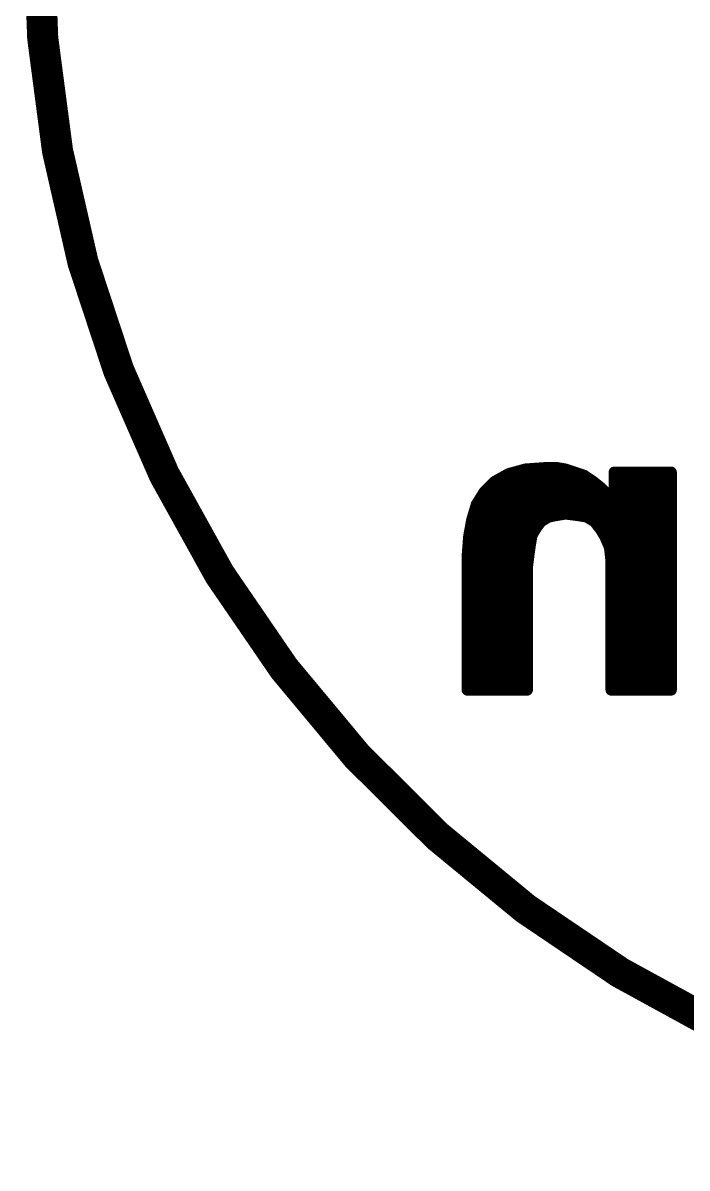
# Model space of a CAD drawing. Extents: x -17 to 166, y -13 to 51.
# Drawn here: x 4.56 to 8.9, y 5.94 to 13.42 of the extents above; entities that cross this region are included whole.
import ezdxf

# ---------------------------------------------------------------- set-up
doc = ezdxf.new("R2010")
doc.units = 0
for name, color, linetype in [('21', 41, 'CONTINUOUS'), ('22', 40, 'CONTINUOUS'), ('51', 53, 'CONTINUOUS')]:
    doc.layers.add(name, color=color, linetype=linetype)

msp = doc.modelspace()

# ---------------------------------------------------------------- linework, layer by layer
at = {"layer": '21', "const_width": 0.2032}
msp.add_lwpolyline([(5, 16.27, 0.3946), (9.8, 6.57)], format="xyb", dxfattribs=at)
at = {"layer": '22', "const_width": 0.0762}
for points in [[(7.846, 10.508), (7.736, 10.478)], [(7.986, 10.518), (7.846, 10.508)], [(7.9524, 10.5156), (8.0604, 10.5156)], [(8.046, 10.518), (7.986, 10.518)], [(8.106, 10.508), (8.046, 10.518)], [(8.226, 10.468), (8.106, 10.508)], [(7.736, 10.478), (7.646, 10.428)], [(7.6665, 10.4394), (8.2689, 10.4394)], [(8.286, 10.428), (8.226, 10.468)], [(8.796, 10.488), (8.426, 10.488)], [(8.426, 10.488), (8.426, 10.288)], [(8.426, 10.4394), (8.796, 10.4394)], [(8.796, 9.068), (8.796, 10.488)], [(7.576, 10.358), (7.526, 10.278)], [(7.646, 10.428), (7.576, 10.358)], [(7.5812, 10.3632), (8.3608, 10.3632)], [(8.336, 10.388), (8.286, 10.428)], [(8.376, 10.348), (8.336, 10.388)], [(8.426, 10.3632), (8.796, 10.3632)], [(7.5316, 10.287), (8.796, 10.287)], [(8.416, 10.288), (8.376, 10.348)], [(8.426, 10.288), (8.416, 10.288)], [(7.526, 10.278), (7.496, 10.178)], [(7.5058, 10.2108), (8.0628, 10.2108)], [(7.996, 10.198), (8.046, 10.208)], [(8.046, 10.208), (8.106, 10.218)], [(8.106, 10.218), (8.186, 10.208)], [(8.1636, 10.2108), (8.796, 10.2108)], [(8.186, 10.208), (8.246, 10.198)], [(7.496, 10.178), (7.476, 10.068)], [(7.4881, 10.1346), (7.921, 10.1346)], [(7.916, 10.128), (7.946, 10.168)], [(7.946, 10.168), (7.996, 10.198)], [(8.246, 10.198), (8.296, 10.168)], [(8.296, 10.168), (8.336, 10.118)], [(8.3227, 10.1346), (8.796, 10.1346)], [(7.476, 10.068), (7.466, 9.938)], [(7.4753, 10.0584), (7.8827, 10.0584)], [(7.876, 10.018), (7.886, 10.078)], [(7.886, 10.078), (7.916, 10.128)], [(8.336, 10.118), (8.366, 10.068)], [(8.366, 10.068), (8.396, 9.998)], [(8.3701, 10.0584), (8.796, 10.0584)], [(7.866, 9.948), (7.876, 10.018)], [(8.396, 9.998), (8.406, 9.908)], [(7.466, 9.938), (7.466, 9.068)], [(7.4694, 9.9822), (7.8709, 9.9822)], [(7.856, 9.868), (7.866, 9.948)], [(8.3978, 9.9822), (8.796, 9.9822)], [(8.406, 9.908), (8.406, 9.068)], [(7.466, 9.906), (7.8608, 9.906)], [(7.856, 9.068), (7.856, 9.868)], [(8.406, 9.906), (8.796, 9.906)], [(7.466, 9.8298), (7.856, 9.8298)], [(8.406, 9.8298), (8.796, 9.8298)], [(7.466, 9.7536), (7.856, 9.7536)], [(8.406, 9.7536), (8.796, 9.7536)], [(7.466, 9.6774), (7.856, 9.6774)], [(8.406, 9.6774), (8.796, 9.6774)], [(7.466, 9.6012), (7.856, 9.6012)], [(8.406, 9.6012), (8.796, 9.6012)], [(7.466, 9.525), (7.856, 9.525)], [(8.406, 9.525), (8.796, 9.525)], [(7.466, 9.4488), (7.856, 9.4488)], [(8.406, 9.4488), (8.796, 9.4488)], [(7.466, 9.3726), (7.856, 9.3726)], [(8.406, 9.3726), (8.796, 9.3726)], [(7.466, 9.2964), (7.856, 9.2964)], [(8.406, 9.2964), (8.796, 9.2964)], [(7.466, 9.2202), (7.856, 9.2202)], [(8.406, 9.2202), (8.796, 9.2202)], [(7.466, 9.144), (7.856, 9.144)], [(8.406, 9.144), (8.796, 9.144)], [(7.466, 9.068), (7.856, 9.068)], [(8.406, 9.068), (8.796, 9.068)]]:
    msp.add_lwpolyline(points, dxfattribs=at)
at = {"layer": '22', "const_width": 0.0381}
for points in [[(7.8446, 10.527, 1), (7.8474, 10.489)], [(7.851, 10.4896, 1), (7.841, 10.5264)], [(7.9524, 10.5347, 1), (7.9524, 10.4966)], [(7.986, 10.5371, 1), (7.986, 10.499)], [(7.9874, 10.499, 1), (7.9846, 10.537)], [(8.0491, 10.5368, 1), (8.0429, 10.4992)], [(8.046, 10.499, 1), (8.046, 10.5371)], [(8.0604, 10.4966, 1), (8.0604, 10.5347)], [(8.112, 10.5261, 1), (8.1, 10.4899)], [(8.1029, 10.4892, 1), (8.1091, 10.5268)], [(7.6665, 10.4585, 1), (7.6665, 10.4204)], [(7.731, 10.4964, 1), (7.741, 10.4596)], [(7.7453, 10.4613, 1), (7.7267, 10.4947)], [(8.2366, 10.4839, 1), (8.2154, 10.4521)], [(8.22, 10.4499, 1), (8.232, 10.4861)], [(8.2689, 10.4204, 1), (8.2689, 10.4585)], [(8.426, 10.5071, 1), (8.426, 10.469)], [(8.426, 10.4585, 1), (8.426, 10.4204)], [(8.4451, 10.488, 1), (8.407, 10.488)], [(8.8151, 10.488, 1), (8.777, 10.488)], [(8.796, 10.469, 1), (8.796, 10.5071)], [(8.796, 10.4204, 1), (8.796, 10.4585)], [(7.5922, 10.3479, 1), (7.5598, 10.3681)], [(7.5812, 10.3823, 1), (7.5812, 10.3442)], [(7.6367, 10.4447, 1), (7.6553, 10.4113)], [(7.6595, 10.4145, 1), (7.6325, 10.4415)], [(8.2979, 10.4429, 1), (8.2741, 10.4131)], [(8.2754, 10.4121, 1), (8.2966, 10.4439)], [(8.3495, 10.4015, 1), (8.3225, 10.3745)], [(8.3241, 10.3731, 1), (8.3479, 10.4029)], [(8.3608, 10.3442, 1), (8.3608, 10.3823)], [(8.426, 10.3823, 1), (8.426, 10.3442)], [(8.796, 10.3442, 1), (8.796, 10.3823)], [(7.5316, 10.3061, 1), (7.5316, 10.268)], [(7.5625, 10.3715, 1), (7.5895, 10.3445)], [(8.3919, 10.3586, 1), (8.3601, 10.3374)], [(8.3625, 10.3345, 1), (8.3895, 10.3615)], [(8.416, 10.3071, 1), (8.416, 10.269)], [(8.426, 10.269, 1), (8.426, 10.3071)], [(8.796, 10.268, 1), (8.796, 10.3061)], [(7.5058, 10.2299, 1), (7.5058, 10.1918)], [(7.5098, 10.2881, 1), (7.5422, 10.2679)], [(7.5442, 10.2725, 1), (7.5078, 10.2835)], [(8.0429, 10.2268, 1), (8.0491, 10.1892)], [(8.0497, 10.1893, 1), (8.0423, 10.2267)], [(8.0628, 10.1918, 1), (8.0628, 10.2299)], [(8.1084, 10.2369, 1), (8.1036, 10.1991)], [(8.1091, 10.1992, 1), (8.1029, 10.2368)], [(8.1636, 10.2299, 1), (8.1636, 10.1918)], [(8.1891, 10.2268, 1), (8.1829, 10.1892)], [(8.1836, 10.1891, 1), (8.1884, 10.2269)], [(8.4001, 10.2774, 1), (8.4319, 10.2986)], [(8.407, 10.288, 1), (8.4451, 10.288)], [(8.796, 10.1918, 1), (8.796, 10.2299)], [(7.4881, 10.1537, 1), (7.4881, 10.1156)], [(7.4778, 10.1835, 1), (7.5142, 10.1725)], [(7.5147, 10.1746, 1), (7.4773, 10.1814)], [(7.921, 10.1156, 1), (7.921, 10.1537)], [(7.9362, 10.1843, 1), (7.9558, 10.1517)], [(7.9612, 10.1566, 1), (7.9308, 10.1794)], [(7.9923, 10.2167, 1), (7.9997, 10.1793)], [(8.0058, 10.1817, 1), (7.9862, 10.2143)], [(8.2558, 10.2143, 1), (8.2362, 10.1817)], [(8.2429, 10.1792, 1), (8.2491, 10.2168)], [(8.3109, 10.1799, 1), (8.2811, 10.1561)], [(8.2862, 10.1517, 1), (8.3058, 10.1843)], [(8.3227, 10.1537, 1), (8.3227, 10.1156)], [(8.796, 10.1156, 1), (8.796, 10.1537)], [(7.4753, 10.0775, 1), (7.4753, 10.0394)], [(7.495, 10.0665, 1), (7.457, 10.0695)], [(7.8697, 10.0878, 1), (7.9023, 10.0682)], [(7.9048, 10.0749, 1), (7.8672, 10.0811)], [(7.8827, 10.0394, 1), (7.8827, 10.0775)], [(7.9008, 10.1394, 1), (7.9312, 10.1166)], [(7.9323, 10.1182, 1), (7.8997, 10.1378)], [(8.3523, 10.1278, 1), (8.3197, 10.1082)], [(8.3211, 10.1061, 1), (8.3509, 10.1299)], [(8.3835, 10.0755, 1), (8.3485, 10.0605)], [(8.3497, 10.0582, 1), (8.3823, 10.0778)], [(8.3701, 10.0775, 1), (8.3701, 10.0394)], [(8.796, 10.0394, 1), (8.796, 10.0775)], [(7.4573, 10.0714, 1), (7.4947, 10.0646)], [(7.8572, 10.0211, 1), (7.8948, 10.0149)], [(7.8949, 10.0153, 1), (7.8571, 10.0207)], [(8.4149, 10.0001, 1), (8.3771, 9.9959)], [(8.3785, 9.9905, 1), (8.4135, 10.0055)], [(7.447, 9.9395, 1), (7.485, 9.9365)], [(7.4851, 9.938, 1), (7.447, 9.938)], [(7.4694, 10.0013, 1), (7.4694, 9.9632)], [(7.8471, 9.9507, 1), (7.8849, 9.9453)], [(7.8849, 9.9456, 1), (7.8471, 9.9504)], [(7.8709, 9.9632, 1), (7.8709, 10.0013)], [(8.3978, 10.0013, 1), (8.3978, 9.9632)], [(8.4251, 9.908, 1), (8.387, 9.908)], [(8.796, 9.9632, 1), (8.796, 10.0013)], [(7.466, 9.9251, 1), (7.466, 9.887)], [(7.8751, 9.868, 1), (7.837, 9.868)], [(7.8371, 9.8704, 1), (7.8749, 9.8656)], [(7.8608, 9.887, 1), (7.8608, 9.9251)], [(8.406, 9.9251, 1), (8.406, 9.887)], [(8.3871, 9.9059, 1), (8.4249, 9.9101)], [(8.796, 9.887, 1), (8.796, 9.9251)], [(7.466, 9.8489, 1), (7.466, 9.8108)], [(7.856, 9.8108, 1), (7.856, 9.8489)], [(8.406, 9.8489, 1), (8.406, 9.8108)], [(8.796, 9.8108, 1), (8.796, 9.8489)], [(7.466, 9.7727, 1), (7.466, 9.7346)], [(7.856, 9.7346, 1), (7.856, 9.7727)], [(8.406, 9.7727, 1), (8.406, 9.7346)], [(8.796, 9.7346, 1), (8.796, 9.7727)], [(7.466, 9.6965, 1), (7.466, 9.6584)], [(7.856, 9.6584, 1), (7.856, 9.6965)], [(8.406, 9.6965, 1), (8.406, 9.6584)], [(8.796, 9.6584, 1), (8.796, 9.6965)], [(7.466, 9.6203, 1), (7.466, 9.5822)], [(7.856, 9.5822, 1), (7.856, 9.6203)], [(8.406, 9.6203, 1), (8.406, 9.5822)], [(8.796, 9.5822, 1), (8.796, 9.6203)], [(7.466, 9.5441, 1), (7.466, 9.506)], [(7.856, 9.506, 1), (7.856, 9.5441)], [(8.406, 9.5441, 1), (8.406, 9.506)], [(8.796, 9.506, 1), (8.796, 9.5441)], [(7.466, 9.4679, 1), (7.466, 9.4298)], [(7.856, 9.4298, 1), (7.856, 9.4679)], [(8.406, 9.4679, 1), (8.406, 9.4298)], [(8.796, 9.4298, 1), (8.796, 9.4679)], [(7.466, 9.3917, 1), (7.466, 9.3536)], [(7.856, 9.3536, 1), (7.856, 9.3917)], [(8.406, 9.3917, 1), (8.406, 9.3536)], [(8.796, 9.3536, 1), (8.796, 9.3917)], [(7.466, 9.3155, 1), (7.466, 9.2774)], [(7.856, 9.2774, 1), (7.856, 9.3155)], [(8.406, 9.3155, 1), (8.406, 9.2774)], [(8.796, 9.2774, 1), (8.796, 9.3155)], [(7.466, 9.2393, 1), (7.466, 9.2012)], [(7.856, 9.2012, 1), (7.856, 9.2393)], [(8.406, 9.2393, 1), (8.406, 9.2012)], [(8.796, 9.2012, 1), (8.796, 9.2393)], [(7.466, 9.1631, 1), (7.466, 9.125)], [(7.856, 9.125, 1), (7.856, 9.1631)], [(8.406, 9.1631, 1), (8.406, 9.125)], [(8.796, 9.125, 1), (8.796, 9.1631)], [(7.466, 9.087, 1), (7.466, 9.0489)], [(7.447, 9.068, 1), (7.4851, 9.068)], [(7.837, 9.068, 1), (7.8751, 9.068)], [(7.856, 9.0489, 1), (7.856, 9.087)], [(8.406, 9.087, 1), (8.406, 9.0489)], [(8.387, 9.068, 1), (8.4251, 9.068)], [(8.777, 9.068, 1), (8.8151, 9.068)], [(8.796, 9.0489, 1), (8.796, 9.087)]]:
    msp.add_lwpolyline(points, format="xyb", dxfattribs=at)
at = {"layer": '51', "const_width": 0.05}
msp.add_lwpolyline([(12.7, 5.97, 1), (12.7, 21.97, 1), (12.7, 5.97)], format="xyb", dxfattribs=at)

doc.saveas('drawing.dxf')
